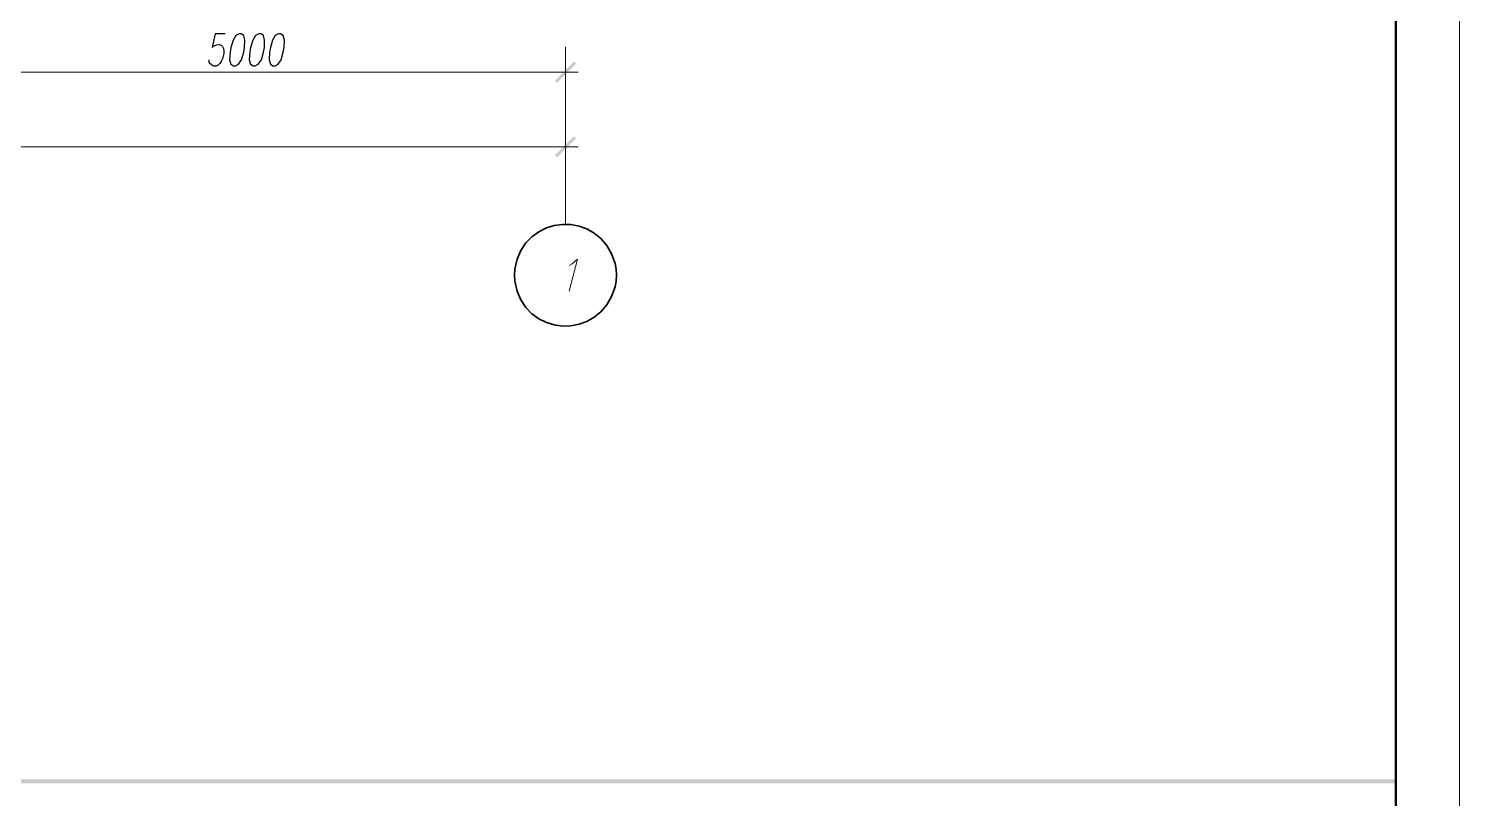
# Model space of a CAD drawing. Header units: millimetres. Extents: x 148937 to 2048786, y 870 to 351006.
# Drawn here: x 551186 to 562405, y 277546 to 283581 of the extents above; entities that cross this region are included whole.
import ezdxf

# ---------------------------------------------------------------- set-up
doc = ezdxf.new("R2010")
doc.units = ezdxf.units.MM
doc.layers.add('PDF _Геометрия', color=7, linetype='Continuous')
doc.layers.add('PDF _Сплошная заливка', color=7, linetype='Continuous', true_color=0x007eff)

msp = doc.modelspace()

# ---------------------------------------------------------------- linework, layer by layer
at = {"layer": 'PDF _Геометрия', "lineweight": 15}
msp.add_lwpolyline([(503011.15311, 271681.99412), (503011.15311, 313677.69555), (562405.35307, 313677.69555), (562405.35307, 271681.99412)], close=True, dxfattribs=at)
at = {"layer": 'PDF _Геометрия', "lineweight": 50}
msp.add_lwpolyline([(505009.00663, 272180.38449), (505009.00663, 313179.30952), (561906.96703, 313179.30952), (561906.96703, 272180.38449)], close=True, dxfattribs=at)
at = {"layer": 'PDF _Геометрия', "lineweight": 25}
for points in [[(552727.58766, 283540.21152), (552650.25146, 283540.21152), (552624.47273, 283432.80013), (552635.21387, 283443.54127)], [(552602.99045, 283312.49938), (552600.84222, 283336.12988)]]:
    msp.add_lwpolyline(points, dxfattribs=at)
for points in [[(552837.14719, 283540.21152), (552811.36845, 283527.32215), (552789.88618, 283490.80228), (552772.70035, 283432.80013), (552766.25567, 283396.28026), (552761.95922, 283336.12988), (552772.70035, 283301.75824), (552792.0344, 283288.86887), (552809.22023, 283288.86887), (552832.85073, 283301.75824), (552856.48123, 283336.12988), (552873.66706, 283396.28026), (552880.11174, 283432.80013), (552882.25997, 283490.80228), (552873.66706, 283527.32215), (552852.18478, 283540.21152)], [(552991.81875, 283540.21152), (552966.04002, 283527.32215), (552944.55774, 283490.80228), (552927.37192, 283432.80013), (552920.92724, 283396.28026), (552916.63078, 283336.12988), (552927.37192, 283301.75824), (552946.70597, 283288.86887), (552963.89179, 283288.86887), (552987.52229, 283301.75824), (553011.1528, 283336.12988), (553028.33862, 283396.28026), (553034.7833, 283432.80013), (553036.93153, 283490.80228), (553028.33862, 283527.32215), (553006.85634, 283540.21152)], [(553146.49141, 283540.21152), (553120.71268, 283527.32215), (553099.2304, 283490.80228), (553082.04458, 283432.80013), (553075.59989, 283396.28026), (553071.30344, 283336.12988), (553082.04458, 283301.75824), (553101.37863, 283288.86887), (553118.56445, 283288.86887), (553142.19495, 283301.75824), (553165.82546, 283336.12988), (553183.01128, 283396.28026), (553189.45596, 283432.80013), (553191.60419, 283490.80228), (553183.01128, 283527.32215), (553161.529, 283540.21152)]]:
    msp.add_lwpolyline(points, close=True, dxfattribs=at)
at = {"layer": 'PDF _Геометрия', "color": 222, "lineweight": 9, "true_color": 0xdd00a5}
for points in [[(555395.68554, 283439.24455), (555395.68554, 283159.97495)], [(555496.6525, 283239.45876), (550295.79339, 283239.45876)], [(555395.68554, 282854.92635), (555395.68554, 282573.50852)], [(555496.6525, 282655.14056), (510297.94058, 282655.14056)]]:
    msp.add_lwpolyline(points, dxfattribs=at)
at = {"layer": 'PDF _Геометрия', "color": 252, "lineweight": 5, "true_color": 0x989898}
msp.add_lwpolyline([(555395.68554, 283381.24258), (555395.68554, 282047.19324)], dxfattribs=at)
at = {"layer": 'PDF _Геометрия', "color": 252, "lineweight": 15, "true_color": 0x989898}
msp.add_lwpolyline([(555423.61245, 281724.95866), (555447.24296, 281735.6998), (555490.20751, 281772.21967), (555423.61245, 281523.02526)], dxfattribs=at)
at = {"layer": 'PDF _Геометрия', "color": 5, "lineweight": 35}
for points in [[(555784.51489, 281555.24854), (555793.1078, 281600.36132), (555795.25602, 281647.62233), (555793.1078, 281694.88334), (555784.51489, 281739.99612)], [(554998.26354, 281694.88334), (554996.11531, 281647.62233), (554998.26354, 281600.36132)]]:
    msp.add_lwpolyline(points, dxfattribs=at)
at = {"layer": 'PDF _Геометрия', "lineweight": 25}
msp.add_open_spline([(552635.21387, 283443.54127), (552783.72801, 283525.35294), (552703.84974, 283194.09623), (552602.99045, 283312.49938)], degree=3, dxfattribs=at)
at = {"layer": 'PDF _Геометрия', "color": 5, "lineweight": 35}
for points in [[(555784.51489, 281739.99612), (555666.82781, 282172.89981), (555066.57722, 282137.63307), (554998.26354, 281694.88334)], [(554998.26354, 281600.36132), (555066.57722, 281157.61159), (555666.82781, 281122.34485), (555784.51489, 281555.24854)]]:
    msp.add_open_spline(points, degree=3, dxfattribs=at)
at = {"layer": 'PDF _Сплошная заливка', "color": 222, "lineweight": 9, "true_color": 0xdd00a5, "transparency": 33554559}
for points in [[(555314.05293, 283172.86423), (555329.09052, 283155.67841), (555462.28064, 283323.24017)], [(555329.09046, 283155.6791), (555462.28058, 283323.24087), (555479.4664, 283306.05504)], [(555314.05293, 282588.54603), (555329.09052, 282571.36021), (555462.28064, 282736.77374)], [(555329.09046, 282571.3609), (555462.28058, 282736.77444), (555479.4664, 282721.73684)]]:
    msp.add_solid(points, dxfattribs=at)
at = {"layer": 'PDF _Сплошная заливка', "color": 7, "lineweight": 25, "transparency": 33554559}
for points in [[(561906.96376, 277694.88356), (543423.61288, 277664.80837), (543393.53672, 277694.88356)], [(561906.96376, 277664.8085), (561906.96376, 277694.88369), (543423.61288, 277664.8085)]]:
    msp.add_solid(points, dxfattribs=at)

doc.saveas('drawing.dxf')
